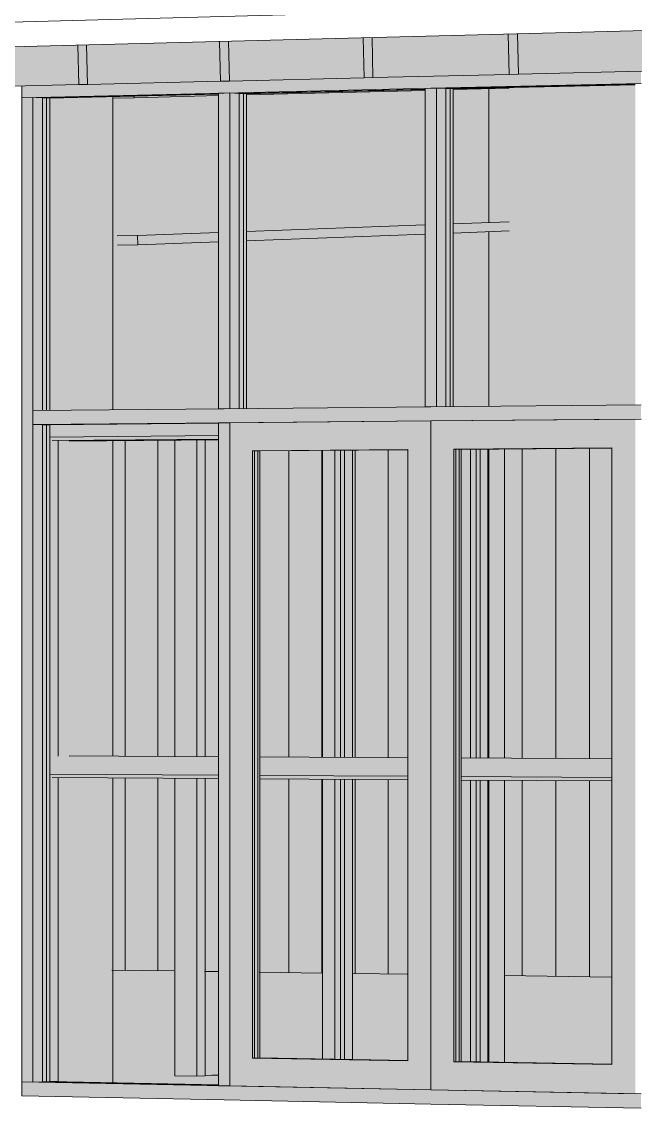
# Model space of a CAD drawing. Header units: inches. Extents: x 31213 to 31218, y -65 to 66.
# Drawn here: x 31213.7356 to 31213.7798, y 65.9659 to 66.0441 of the extents above; entities that cross this region are included whole.
import ezdxf

# ---------------------------------------------------------------- set-up
doc = ezdxf.new("R2010")
doc.units = ezdxf.units.IN
doc.header["$MEASUREMENT"] = 0
for name, color, linetype, lineweight in [('A-DOOR', 31, 'Continuous', 13), ('A-GLAZ-CURT', 52, 'Continuous', 9), ('A-GLAZ-CWMG', 51, 'Continuous', 9), ('A-ROOF-OTLN', 132, 'Continuous', 9), ('A-WALL-PATT', 111, 'Continuous', 13), ('I-WALL', 2, 'Continuous', 13), ('L-SITE-WALL', 31, 'Continuous', 13), ('S-BEAM', 12, 'Continuous', 9), ('S-COLS', 52, 'Continuous', 9)]:
    doc.layers.add(name, color=color, linetype=linetype, lineweight=lineweight)

# ---------------------------------------------------------------- blocks, each defined once
blk = doc.blocks.new('FP_6-Looking North East')
at = {"layer": 'A-WALL-PATT', "lineweight": 9}
for p, q in [((31213.743064, 65.991229), (31213.743064, 66.013963)), ((31213.745406, 65.991217), (31213.745406, 66.013983)), ((31213.754843, 65.991168), (31213.754843, 66.013234)), ((31213.757219, 65.991155), (31213.757219, 66.013253)), ((31213.759601, 65.991143), (31213.759601, 66.013272)), ((31213.76199, 65.99113), (31213.76199, 66.01329)), ((31213.771615, 65.99108), (31213.771615, 66.013366)), ((31213.774038, 65.991067), (31213.774038, 66.013385)), ((31213.776469, 65.991054), (31213.776469, 66.013404)), ((31213.743064, 65.975849), (31213.743064, 65.989663)), ((31213.745406, 65.975816), (31213.745406, 65.989649)), ((31213.754843, 65.975679), (31213.754843, 65.989591)), ((31213.757219, 65.975645), (31213.757219, 65.989576)), ((31213.759601, 65.975611), (31213.759601, 65.989561)), ((31213.76199, 65.975576), (31213.76199, 65.989547)), ((31213.771615, 65.975437), (31213.771615, 65.989487)), ((31213.774038, 65.975402), (31213.774038, 65.989472)), ((31213.776469, 65.975367), (31213.776469, 65.989457))]:
    blk.add_line(p, q, dxfattribs=at)

msp = doc.modelspace()

# ---------------------------------------------------------------- hatches: boundary and pattern name
at = {"layer": 'A-DOOR'}
h = msp.add_hatch(color=256, dxfattribs=at)
h.paths.add_polyline_path([(31213.765049, 65.967243), (31213.765049, 66.015355), (31213.750592, 66.015224), (31213.750592, 65.967522), (31213.750996, 65.967514)], flags=0)
h.paths.add_polyline_path([(31213.763393, 65.96932), (31213.752223, 65.969522), (31213.752223, 66.013207), (31213.763393, 66.013295), (31213.763393, 65.97849)], flags=0)
h = msp.add_hatch(color=256, dxfattribs=at)
h.paths.add_polyline_path([(31213.779757, 65.966959), (31213.779757, 66.015488), (31213.765049, 66.015355), (31213.765049, 65.967243), (31213.768479, 65.967176)], flags=0)
h.paths.add_polyline_path([(31213.778073, 65.969054), (31213.766709, 65.96926), (31213.766709, 66.013321), (31213.778073, 66.01341), (31213.778073, 65.978491)], flags=0)
for points in [[(31213.752223, 65.969522), (31213.752374, 65.969541), (31213.752374, 66.013205), (31213.752223, 66.013199), (31213.752223, 65.969541)], [(31213.752374, 65.969528), (31213.752752, 65.969541), (31213.752752, 66.013199), (31213.752374, 66.013199), (31213.752374, 65.969541)], [(31213.766709, 65.96926), (31213.766859, 65.969279), (31213.766859, 66.013318), (31213.766709, 66.013312), (31213.766709, 65.969279)], [(31213.766859, 65.969265), (31213.767234, 65.969279), (31213.767234, 66.013313), (31213.766859, 66.013312), (31213.766859, 65.969279)]]:
    msp.add_hatch(color=256, dxfattribs=at).paths.add_polyline_path(points, flags=0)
at = {"layer": 'A-DOOR', "transparency": 33554496}
for points in [[(31213.763393, 65.969328), (31213.763393, 66.013291), (31213.752374, 66.013205), (31213.752374, 65.969528), (31213.752666, 65.969522)], [(31213.778073, 65.969062), (31213.77807, 66.013406), (31213.766859, 66.013318), (31213.766859, 65.969265), (31213.778066, 65.969062)]]:
    msp.add_hatch(color=256, dxfattribs=at).paths.add_polyline_path(points, flags=0)
at = {"layer": 'A-GLAZ-CURT', "transparency": 33554458}
for points in [[(31213.766139, 66.016389), (31213.779757, 66.016529), (31213.779757, 66.039577), (31213.766139, 66.039262), (31213.766139, 66.016526)], [(31213.737115, 66.016109), (31213.749777, 66.016239), (31213.749777, 66.038883), (31213.737115, 66.03859), (31213.737115, 66.016236)], [(31213.751273, 66.016246), (31213.764635, 66.016383), (31213.764635, 66.039227), (31213.751273, 66.038918), (31213.751273, 66.016379)], [(31213.749777, 65.967576), (31213.749777, 66.015199), (31213.737115, 66.015084), (31213.737115, 65.96782), (31213.742254, 65.967721)]]:
    msp.add_hatch(color=256, dxfattribs=at).paths.add_polyline_path(points, flags=0)
h = msp.add_hatch(color=256, dxfattribs=at)
h.paths.add_polyline_path([(31213.748816, 65.968264), (31213.749773, 65.968298), (31213.749773, 65.989636), (31213.748816, 65.989642), (31213.748816, 65.968896)], flags=0)
h.paths.add_polyline_path([(31213.758551, 65.96943), (31213.758551, 65.989581), (31213.752748, 65.989617), (31213.752748, 65.969537), (31213.75377, 65.969518)], flags=0)
h.paths.add_polyline_path([(31213.758551, 65.991159), (31213.758551, 66.013247), (31213.752748, 66.013201), (31213.752748, 65.99119)], flags=0)
h.paths.add_polyline_path([(31213.749773, 65.991206), (31213.749773, 66.014001), (31213.748816, 66.013992), (31213.748816, 65.991211)], flags=0)
h = msp.add_hatch(color=256, dxfattribs=at)
h.paths.add_polyline_path([(31213.768303, 65.969251), (31213.768303, 65.98952), (31213.767229, 65.989526), (31213.767229, 65.969271), (31213.768269, 65.969252)], flags=0)
h.paths.add_polyline_path([(31213.763388, 65.969341), (31213.763388, 65.98955), (31213.759427, 65.989575), (31213.759427, 65.969414)], flags=0)
h.paths.add_polyline_path([(31213.768303, 65.991107), (31213.768303, 66.013325), (31213.767229, 66.013316), (31213.767229, 65.991113)], flags=0)
h.paths.add_polyline_path([(31213.763388, 65.991134), (31213.763388, 66.013286), (31213.759427, 66.013254), (31213.759427, 65.991155), (31213.759733, 65.991153)], flags=0)
at = {"layer": 'A-GLAZ-CWMG'}
for points in [[(31213.750185, 66.038939), (31213.765049, 66.039283), (31213.765049, 66.040156), (31213.750185, 66.039797), (31213.750185, 66.03933)], [(31213.765049, 66.039283), (31213.780179, 66.039634), (31213.780179, 66.040516), (31213.765049, 66.040156), (31213.765049, 66.039568)], [(31213.735628, 66.038602), (31213.750185, 66.038939), (31213.750185, 66.039804), (31213.735628, 66.03946), (31213.735628, 66.03886)], [(31213.735628, 66.015592), (31213.736429, 66.015599), (31213.736429, 66.03862), (31213.735628, 66.038602), (31213.735628, 66.01685)], [(31213.736429, 66.016102), (31213.737115, 66.016109), (31213.737115, 66.03859), (31213.736429, 66.038602), (31213.736429, 66.016219)], [(31213.737115, 66.016109), (31213.737649, 66.016114), (31213.737649, 66.038567), (31213.737115, 66.03859), (31213.737115, 66.016219)], [(31213.749778, 66.016231), (31213.750592, 66.016239), (31213.750592, 66.038948), (31213.749778, 66.038929), (31213.749778, 66.016849)], [(31213.750592, 66.016239), (31213.751273, 66.016246), (31213.751273, 66.038918), (31213.750592, 66.038939), (31213.750592, 66.016373)], [(31213.751273, 66.016246), (31213.751802, 66.016251), (31213.751802, 66.038894), (31213.751273, 66.038918), (31213.751273, 66.016362)], [(31213.764635, 66.016375), (31213.765464, 66.016383), (31213.765464, 66.039293), (31213.764635, 66.039274), (31213.764635, 66.016848)], [(31213.765464, 66.016383), (31213.766139, 66.016389), (31213.766139, 66.039262), (31213.765464, 66.039283), (31213.765464, 66.016508)], [(31213.766139, 66.016389), (31213.766664, 66.016394), (31213.766664, 66.039238), (31213.766139, 66.039262), (31213.766139, 66.016508)], [(31213.736429, 66.015096), (31213.750185, 66.01522), (31213.750185, 66.016235), (31213.736429, 66.016102)], [(31213.750185, 66.01522), (31213.765049, 66.015355), (31213.765049, 66.016379), (31213.750185, 66.016235)], [(31213.765049, 66.015355), (31213.780179, 66.015492), (31213.780179, 66.016525), (31213.765049, 66.016379)], [(31213.736429, 65.967796), (31213.736429, 66.015599), (31213.735628, 66.015592), (31213.735628, 65.967811)], [(31213.750592, 65.967522), (31213.750592, 66.015224), (31213.749778, 66.015217), (31213.749778, 65.967538)], [(31213.736429, 65.967796), (31213.737115, 65.96782), (31213.737115, 66.015084), (31213.736429, 66.015075), (31213.736429, 65.967811)], [(31213.737115, 65.96782), (31213.737649, 65.96784), (31213.737649, 66.015075), (31213.737115, 66.015059), (31213.737115, 65.968898)], [(31213.750185, 65.966515), (31213.750185, 65.96753), (31213.735628, 65.967811), (31213.735628, 65.966805), (31213.742254, 65.966673)], [(31213.765049, 65.966219), (31213.765049, 65.967243), (31213.750185, 65.96753), (31213.750185, 65.966515), (31213.750996, 65.966499)], [(31213.780179, 65.965918), (31213.780179, 65.96695), (31213.765049, 65.967243), (31213.765049, 65.966219), (31213.768479, 65.966151)]]:
    msp.add_hatch(color=256, dxfattribs=at).paths.add_polyline_path(points, flags=0)
h = msp.add_hatch(color=256, dxfattribs=at)
h.paths.add_polyline_path([(31213.737637, 65.967842), (31213.738245, 65.967864), (31213.738245, 65.989708), (31213.737812, 65.98971), (31213.737637, 65.989951), (31213.737637, 65.968898)], flags=0)
h.paths.add_polyline_path([(31213.737637, 65.991234), (31213.738245, 65.99124), (31213.738245, 66.013953), (31213.737812, 66.01395), (31213.737637, 66.014195), (31213.737637, 65.992501)], flags=0)
h = msp.add_hatch(color=256, dxfattribs=at)
h.paths.add_polyline_path([(31213.748222, 65.968226), (31213.748222, 65.989645), (31213.746631, 65.989655), (31213.746631, 65.968256)], flags=0)
h.paths.add_polyline_path([(31213.748222, 65.991214), (31213.748222, 66.013987), (31213.746631, 66.013974), (31213.746631, 65.991222)], flags=0)
h = msp.add_hatch(color=256, dxfattribs=at)
h.paths.add_polyline_path([(31213.748222, 65.968226), (31213.748816, 65.968247), (31213.748816, 65.989642), (31213.748222, 65.989645), (31213.748222, 65.968896)], flags=0)
h.paths.add_polyline_path([(31213.748816, 65.991211), (31213.748816, 66.013992), (31213.748222, 66.013987), (31213.748222, 65.991214)], flags=0)
h = msp.add_hatch(color=256, dxfattribs=at)
h.paths.add_polyline_path([(31213.758551, 65.96943), (31213.758551, 65.989581), (31213.757266, 65.989589), (31213.757266, 65.969453)], flags=0)
h.paths.add_polyline_path([(31213.758551, 65.991159), (31213.758551, 66.013247), (31213.757266, 66.013209), (31213.757266, 65.991166)], flags=0)
h = msp.add_hatch(color=256, dxfattribs=at)
h.paths.add_polyline_path([(31213.758847, 65.969425), (31213.758847, 65.989579), (31213.758551, 65.989581), (31213.758551, 65.96943)], flags=0)
h.paths.add_polyline_path([(31213.758847, 65.991158), (31213.758847, 66.013249), (31213.758551, 66.013247), (31213.758551, 65.991159)], flags=0)
h = msp.add_hatch(color=256, dxfattribs=at)
h.paths.add_polyline_path([(31213.759427, 65.969414), (31213.759427, 65.989575), (31213.758847, 65.989579), (31213.758847, 65.969425)], flags=0)
h.paths.add_polyline_path([(31213.759427, 65.991155), (31213.759427, 66.013254), (31213.758847, 66.013249), (31213.758847, 65.991158)], flags=0)
h = msp.add_hatch(color=256, dxfattribs=at)
h.paths.add_polyline_path([(31213.768303, 65.969251), (31213.768303, 65.98952), (31213.767228, 65.989526), (31213.767228, 65.96927), (31213.768269, 65.969252)], flags=0)
h.paths.add_polyline_path([(31213.768303, 65.991107), (31213.768303, 66.013325), (31213.767228, 66.013316), (31213.767228, 65.991113)], flags=0)
h = msp.add_hatch(color=256, dxfattribs=at)
h.paths.add_polyline_path([(31213.768598, 65.969246), (31213.768598, 65.989518), (31213.768303, 65.98952), (31213.768303, 65.969251), (31213.768474, 65.969248)], flags=0)
h.paths.add_polyline_path([(31213.768598, 65.991106), (31213.768598, 66.013327), (31213.768303, 66.013316), (31213.768303, 65.991107), (31213.768474, 65.991107)], flags=0)
h = msp.add_hatch(color=256, dxfattribs=at)
h.paths.add_polyline_path([(31213.769165, 65.969235), (31213.769165, 65.989514), (31213.768598, 65.989518), (31213.768598, 65.969246)], flags=0)
h.paths.add_polyline_path([(31213.769165, 65.991103), (31213.769165, 66.013331), (31213.768598, 66.013316), (31213.768598, 65.991106)], flags=0)
h = msp.add_hatch(color=256, dxfattribs=at)
h.paths.add_polyline_path([(31213.769214, 65.969234), (31213.769214, 65.989514), (31213.769165, 65.989514), (31213.769165, 65.969235)], flags=0)
h.paths.add_polyline_path([(31213.769214, 65.991103), (31213.769214, 66.013332), (31213.769165, 66.013316), (31213.769165, 65.991103)], flags=0)
h = msp.add_hatch(color=256, dxfattribs=at)
h.paths.add_polyline_path([(31213.770346, 65.969213), (31213.770346, 65.989507), (31213.769214, 65.989514), (31213.769214, 65.969234)], flags=0)
h.paths.add_polyline_path([(31213.770346, 65.991097), (31213.770346, 66.013341), (31213.769214, 66.013316), (31213.769214, 65.991103)], flags=0)
at = {"layer": 'I-WALL'}
h = msp.add_hatch(color=256, dxfattribs=at)
h.paths.add_polyline_path([(31213.76922, 66.016424), (31213.779756, 66.016534), (31213.779756, 66.039551), (31213.770677, 66.039338), (31213.770677, 66.039287), (31213.76922, 66.039239), (31213.76922, 66.029657), (31213.770677, 66.029682), (31213.770677, 66.029022), (31213.76922, 66.028968), (31213.76922, 66.016436)], flags=0)
h.paths.add_polyline_path([(31213.78179, 66.016545), (31213.795155, 66.016683), (31213.795155, 66.039907), (31213.78179, 66.039577), (31213.78179, 66.016661)], flags=0)
h = msp.add_hatch(color=256, dxfattribs=at)
h.paths.add_polyline_path([(31213.742183, 66.016159), (31213.749773, 66.016241), (31213.749773, 66.028239), (31213.742505, 66.027998), (31213.742488, 66.028677), (31213.749773, 66.028944), (31213.749773, 66.038756), (31213.742183, 66.038533), (31213.742183, 66.01622)], flags=0)
h.paths.add_polyline_path([(31213.751798, 66.016253), (31213.76463, 66.016407), (31213.76463, 66.028796), (31213.751798, 66.028315), (31213.751798, 66.016289)], flags=0)
h.paths.add_polyline_path([(31213.766659, 66.016399), (31213.76922, 66.016436), (31213.76922, 66.028968), (31213.766659, 66.028872), (31213.766659, 66.016407)], flags=0)
h.paths.add_polyline_path([(31213.751798, 66.029018), (31213.76463, 66.029489), (31213.76463, 66.039134), (31213.751798, 66.038807), (31213.751798, 66.035019)], flags=0)
h.paths.add_polyline_path([(31213.766659, 66.029563), (31213.76922, 66.029657), (31213.76922, 66.03925), (31213.766659, 66.039171), (31213.766659, 66.035022)], flags=0)
at = {"layer": 'L-SITE-WALL'}
h = msp.add_hatch(color=256, dxfattribs=at)
h.paths.add_polyline_path([(31213.739217, 65.967809), (31213.739217, 65.989147), (31213.739345, 65.989147), (31213.739252, 65.98933), (31213.739183, 65.98933), (31213.739183, 65.989702), (31213.738245, 65.989708), (31213.738245, 65.967864), (31213.737648, 65.96784), (31213.739139, 65.96781)], flags=0)
h.paths.add_polyline_path([(31213.738245, 65.991253), (31213.739183, 65.991262), (31213.739183, 65.992874), (31213.739217, 65.992874), (31213.739217, 66.012055), (31213.739183, 66.012055), (31213.739183, 66.013911), (31213.739043, 66.01391), (31213.739027, 66.01396), (31213.738245, 66.013953), (31213.738245, 65.991809)], flags=0)
h.paths.add_polyline_path([(31213.737648, 66.016114), (31213.739183, 66.016129), (31213.739183, 66.016334), (31213.739217, 66.016334), (31213.739217, 66.038604), (31213.737648, 66.038549), (31213.737648, 66.016219)], flags=0)
at = {"layer": 'S-BEAM'}
for points in [[(31213.771348, 66.040295), (31213.78127, 66.040536), (31213.781177, 66.043454), (31213.771277, 66.043198), (31213.771335, 66.040811)], [(31213.740363, 66.039562), (31213.749924, 66.039794), (31213.749828, 66.042658), (31213.740291, 66.042412), (31213.740331, 66.040815)], [(31213.749927, 66.039788), (31213.750565, 66.039803), (31213.750494, 66.042671), (31213.749856, 66.042655), (31213.749902, 66.040814)], [(31213.750565, 66.039803), (31213.760244, 66.040038), (31213.760149, 66.04292), (31213.750494, 66.042671), (31213.75054, 66.040814)], [(31213.760247, 66.040033), (31213.760893, 66.040048), (31213.760822, 66.042933), (31213.760176, 66.042916), (31213.760228, 66.040813)], [(31213.760893, 66.040048), (31213.770692, 66.040286), (31213.770598, 66.043185), (31213.760822, 66.042933), (31213.760874, 66.040813)], [(31213.770694, 66.04028), (31213.771348, 66.040295), (31213.771277, 66.043198), (31213.770624, 66.043182), (31213.770681, 66.040811)], [(31213.730284, 66.039323), (31213.739729, 66.039552), (31213.739633, 66.042399), (31213.730212, 66.042138), (31213.730246, 66.040817)], [(31213.739733, 66.039547), (31213.740363, 66.039562), (31213.740291, 66.042412), (31213.739661, 66.042396), (31213.739701, 66.040815)]]:
    msp.add_hatch(color=256, dxfattribs=at).paths.add_polyline_path(points, flags=0)
h = msp.add_hatch(color=256, dxfattribs=at)
h.paths.add_polyline_path([(31213.743719, 66.038602), (31213.749774, 66.038756), (31213.749774, 66.038851), (31213.743716, 66.038709), (31213.743719, 66.038603)], flags=0)
h.paths.add_polyline_path([(31213.751799, 66.038807), (31213.76463, 66.039133), (31213.76463, 66.0392), (31213.751799, 66.038889)], flags=0)
h.paths.add_polyline_path([(31213.766659, 66.039185), (31213.770677, 66.039294), (31213.770677, 66.039342), (31213.766659, 66.039238)], flags=0)
h = msp.add_hatch(color=256, dxfattribs=at)
h.paths.add_polyline_path([(31213.742505, 66.027998), (31213.743984, 66.028022), (31213.743967, 66.028703), (31213.742488, 66.028677), (31213.742497, 66.028334)], flags=0)
h.paths.add_polyline_path([(31213.742252, 66.038568), (31213.743719, 66.038603), (31213.743716, 66.038709), (31213.742252, 66.038675), (31213.742252, 66.038603)], flags=0)
h = msp.add_hatch(color=256, dxfattribs=at)
h.paths.add_polyline_path([(31213.742488, 66.028677), (31213.744585, 66.028725), (31213.742627, 66.028682)], flags=0)
h.paths.add_polyline_path([(31213.829527, 66.03184), (31213.840299, 66.032235), (31213.8403, 66.03227), (31213.829528, 66.031875)], flags=0)
h = msp.add_hatch(color=256, dxfattribs=at)
h.paths.add_polyline_path([(31213.743984, 66.028022), (31213.749774, 66.028239), (31213.749774, 66.028916), (31213.743967, 66.028703)], flags=0)
h.paths.add_polyline_path([(31213.751799, 66.028315), (31213.76463, 66.028795), (31213.76463, 66.02946), (31213.751799, 66.02899)], flags=0)
h.paths.add_polyline_path([(31213.766659, 66.028871), (31213.770677, 66.029022), (31213.770677, 66.029682), (31213.766659, 66.029535)], flags=0)
h.paths.add_polyline_path([(31213.829527, 66.031226), (31213.840299, 66.031629), (31213.840299, 66.032235), (31213.829527, 66.03184)], flags=0)
h = msp.add_hatch(color=256, dxfattribs=at)
h.paths.add_polyline_path([(31213.318326, 66.010627), (31213.323802, 66.010674), (31213.323802, 66.011336), (31213.318326, 66.011286)], flags=0)
h.paths.add_polyline_path([(31213.504971, 66.012215), (31213.512669, 66.012281), (31213.512669, 66.013042), (31213.504971, 66.012973)], flags=0)
h.paths.add_polyline_path([(31213.646366, 66.013418), (31213.655993, 66.0135), (31213.655993, 66.014337), (31213.646366, 66.01425)], flags=0)
h.paths.add_polyline_path([(31213.737649, 66.014195), (31213.749777, 66.014298), (31213.749777, 66.015185), (31213.737649, 66.015075)], flags=0)
h.paths.add_polyline_path([(31213.781791, 66.01457), (31213.795152, 66.014684), (31213.795152, 66.015595), (31213.781791, 66.01547)], flags=0)
h.paths.add_polyline_path([(31213.797189, 66.014701), (31213.810827, 66.014817), (31213.810827, 66.015736), (31213.797189, 66.015609)], flags=0)
h.paths.add_polyline_path([(31213.812867, 66.014835), (31213.826788, 66.014953), (31213.826788, 66.015881), (31213.812867, 66.015751)], flags=0)
h.paths.add_polyline_path([(31213.828833, 66.014971), (31213.84007, 66.015066), (31213.84007, 66.016001), (31213.828833, 66.015895)], flags=0)
h = msp.add_hatch(color=256, dxfattribs=at)
h.paths.add_polyline_path([(31213.318326, 66.010443), (31213.323802, 66.010489), (31213.323802, 66.010674), (31213.318326, 66.010627)], flags=0)
h.paths.add_polyline_path([(31213.50497, 66.012003), (31213.512669, 66.012068), (31213.512669, 66.012281), (31213.504971, 66.012215)], flags=0)
h.paths.add_polyline_path([(31213.646366, 66.013185), (31213.655993, 66.013266), (31213.655993, 66.0135), (31213.646366, 66.013418)], flags=0)
h.paths.add_polyline_path([(31213.737862, 66.01395), (31213.749777, 66.01405), (31213.749777, 66.014298), (31213.737687, 66.014195)], flags=0)
h.paths.add_polyline_path([(31213.781791, 66.014317), (31213.795152, 66.01445), (31213.795152, 66.014684), (31213.781791, 66.01457)], flags=0)
h.paths.add_polyline_path([(31213.797824, 66.014451), (31213.810827, 66.01456), (31213.810827, 66.014817), (31213.797656, 66.014705)], flags=0)
h.paths.add_polyline_path([(31213.812867, 66.014577), (31213.826788, 66.014694), (31213.826788, 66.014953), (31213.812867, 66.014835)], flags=0)
h.paths.add_polyline_path([(31213.828833, 66.014711), (31213.840234, 66.014806), (31213.84007, 66.015066), (31213.828833, 66.014971)], flags=0)
h = msp.add_hatch(color=256, dxfattribs=at)
h.paths.add_polyline_path([(31213.320351, 66.010424), (31213.323795, 66.010451), (31213.323795, 66.010483), (31213.320328, 66.010454)], flags=0)
h.paths.add_polyline_path([(31213.506796, 66.011975), (31213.512664, 66.012024), (31213.512664, 66.012061), (31213.506773, 66.012012)], flags=0)
h.paths.add_polyline_path([(31213.646363, 66.013138), (31213.655991, 66.013218), (31213.655991, 66.013258), (31213.646363, 66.013178)], flags=0)
h.paths.add_polyline_path([(31213.739043, 66.01391), (31213.749777, 66.013999), (31213.749777, 66.014042), (31213.739021, 66.013952)], flags=0)
h.paths.add_polyline_path([(31213.781791, 66.014266), (31213.795152, 66.014377), (31213.795152, 66.014421), (31213.781791, 66.01431)], flags=0)
h.paths.add_polyline_path([(31213.798869, 66.014408), (31213.810827, 66.014508), (31213.810827, 66.014552), (31213.798849, 66.01445)], flags=0)
h.paths.add_polyline_path([(31213.812868, 66.014525), (31213.826789, 66.014641), (31213.826789, 66.014686), (31213.812868, 66.014569)], flags=0)
h.paths.add_polyline_path([(31213.828833, 66.014658), (31213.842168, 66.014769), (31213.842166, 66.014814), (31213.828833, 66.014703)], flags=0)
h = msp.add_hatch(color=256, dxfattribs=at)
h.paths.add_polyline_path([(31213.84007, 65.990596), (31213.840123, 65.990697), (31213.828833, 65.990725), (31213.828833, 65.990656), (31213.838393, 65.990605)], flags=0)
h.paths.add_polyline_path([(31213.826788, 65.990667), (31213.826788, 65.990767), (31213.812867, 65.99081), (31213.812867, 65.990741), (31213.820917, 65.990698)], flags=0)
h.paths.add_polyline_path([(31213.810827, 65.990751), (31213.810827, 65.990851), (31213.797619, 65.990891), (31213.797619, 65.990822), (31213.80344, 65.990791)], flags=0)
h.paths.add_polyline_path([(31213.795152, 65.990835), (31213.795152, 65.990933), (31213.781791, 65.990974), (31213.781791, 65.990906), (31213.7947, 65.990837)], flags=0)
h.paths.add_polyline_path([(31213.749777, 65.991076), (31213.749777, 65.991171), (31213.737637, 65.991207), (31213.737637, 65.99114), (31213.742254, 65.991116)], flags=0)
h.paths.add_polyline_path([(31213.655993, 65.991574), (31213.655993, 65.991664), (31213.646366, 65.991688), (31213.646366, 65.991625), (31213.654806, 65.99158)], flags=0)
h.paths.add_polyline_path([(31213.512669, 65.992335), (31213.512669, 65.992417), (31213.504971, 65.992433), (31213.504971, 65.992376), (31213.510416, 65.992347)], flags=0)
h.paths.add_polyline_path([(31213.323802, 65.993338), (31213.323802, 65.993409), (31213.318326, 65.993417), (31213.318326, 65.993367), (31213.322082, 65.993347)], flags=0)
h = msp.add_hatch(color=256, dxfattribs=at)
h.paths.add_polyline_path([(31213.84007, 65.989334), (31213.84007, 65.990596), (31213.828833, 65.990656), (31213.828833, 65.989401), (31213.838393, 65.989344)], flags=0)
h.paths.add_polyline_path([(31213.826788, 65.989414), (31213.826788, 65.990667), (31213.812867, 65.990741), (31213.812867, 65.989498), (31213.820917, 65.989449)], flags=0)
h.paths.add_polyline_path([(31213.810827, 65.98951), (31213.810827, 65.990751), (31213.797189, 65.990824), (31213.797189, 65.989592), (31213.80344, 65.989554)], flags=0)
h.paths.add_polyline_path([(31213.795152, 65.989604), (31213.795152, 65.990835), (31213.781791, 65.990906), (31213.781791, 65.989685), (31213.7947, 65.989607)], flags=0)
h.paths.add_polyline_path([(31213.749777, 65.989878), (31213.749777, 65.991076), (31213.737649, 65.99114), (31213.737649, 65.989951), (31213.742254, 65.989923)], flags=0)
h.paths.add_polyline_path([(31213.655993, 65.990442), (31213.655993, 65.991574), (31213.646366, 65.991625), (31213.646366, 65.9905), (31213.654806, 65.99045)], flags=0)
h.paths.add_polyline_path([(31213.512669, 65.991306), (31213.512669, 65.992335), (31213.504971, 65.992376), (31213.504971, 65.991352), (31213.510416, 65.991319)], flags=0)
h.paths.add_polyline_path([(31213.323802, 65.992443), (31213.323802, 65.993338), (31213.318326, 65.993367), (31213.318326, 65.992476), (31213.322082, 65.992454)], flags=0)
h = msp.add_hatch(color=256, dxfattribs=at)
h.paths.add_polyline_path([(31213.840234, 65.989079), (31213.84007, 65.989334), (31213.828833, 65.989401), (31213.828833, 65.989149), (31213.838393, 65.98909)], flags=0)
h.paths.add_polyline_path([(31213.826788, 65.989162), (31213.826788, 65.989414), (31213.812867, 65.989498), (31213.812867, 65.989248), (31213.820917, 65.989198)], flags=0)
h.paths.add_polyline_path([(31213.810827, 65.98926), (31213.810827, 65.98951), (31213.797656, 65.989589), (31213.797824, 65.98934), (31213.80344, 65.989306)], flags=0)
h.paths.add_polyline_path([(31213.795152, 65.989357), (31213.795152, 65.989604), (31213.781791, 65.989685), (31213.781791, 65.989439), (31213.7947, 65.98936)], flags=0)
h.paths.add_polyline_path([(31213.749777, 65.989637), (31213.749777, 65.989878), (31213.737687, 65.98995), (31213.737882, 65.98971), (31213.742254, 65.989683)], flags=0)
h.paths.add_polyline_path([(31213.655993, 65.990215), (31213.655993, 65.990442), (31213.646366, 65.9905), (31213.646366, 65.990274), (31213.654806, 65.990222)], flags=0)
h.paths.add_polyline_path([(31213.512669, 65.991099), (31213.512669, 65.991306), (31213.504971, 65.991352), (31213.50497, 65.991146), (31213.510415, 65.991113)], flags=0)
h.paths.add_polyline_path([(31213.323802, 65.992263), (31213.323802, 65.992443), (31213.318326, 65.992476), (31213.318326, 65.992297), (31213.322081, 65.992274)], flags=0)
h = msp.add_hatch(color=256, dxfattribs=at)
h.paths.add_polyline_path([(31213.778073, 65.990925), (31213.778073, 65.991023), (31213.767234, 65.991051), (31213.767234, 65.990983), (31213.77722, 65.99093)], flags=0)
h.paths.add_polyline_path([(31213.763393, 65.991003), (31213.763393, 65.9911), (31213.752752, 65.991127), (31213.752752, 65.99106), (31213.759738, 65.991023)], flags=0)
h.paths.add_polyline_path([(31213.42048, 65.992824), (31213.42048, 65.992901), (31213.414506, 65.99291), (31213.414506, 65.992856), (31213.415304, 65.992852)], flags=0)
h = msp.add_hatch(color=256, dxfattribs=at)
h.paths.add_polyline_path([(31213.778073, 65.989707), (31213.778073, 65.990925), (31213.767234, 65.990983), (31213.767234, 65.989772), (31213.77722, 65.989712)], flags=0)
h.paths.add_polyline_path([(31213.763393, 65.989796), (31213.763393, 65.991003), (31213.752752, 65.99106), (31213.752752, 65.98986), (31213.759738, 65.989818)], flags=0)
h.paths.add_polyline_path([(31213.42048, 65.991861), (31213.42048, 65.992824), (31213.414506, 65.992856), (31213.414506, 65.991897)], flags=0)
h = msp.add_hatch(color=256, dxfattribs=at)
h.paths.add_polyline_path([(31213.778073, 65.989462), (31213.778073, 65.989707), (31213.767234, 65.989772), (31213.767234, 65.989529), (31213.77722, 65.989467)], flags=0)
h.paths.add_polyline_path([(31213.763393, 65.989553), (31213.763393, 65.989796), (31213.752752, 65.98986), (31213.752752, 65.989618), (31213.759738, 65.989575)], flags=0)
h.paths.add_polyline_path([(31213.42048, 65.991667), (31213.42048, 65.991861), (31213.414506, 65.991897), (31213.414506, 65.991704), (31213.415496, 65.991698)], flags=0)
at = {"layer": 'S-COLS'}
h = msp.add_hatch(color=256, dxfattribs=at)
h.paths.add_polyline_path([(31213.740279, 65.967788), (31213.740279, 65.989695), (31213.739217, 65.989702), (31213.739217, 65.967809)], flags=0)
h.paths.add_polyline_path([(31213.740279, 65.991256), (31213.740279, 66.01392), (31213.739217, 66.013911), (31213.739217, 65.991262)], flags=0)
h.paths.add_polyline_path([(31213.739217, 66.01613), (31213.740279, 66.01614), (31213.740279, 66.038629), (31213.739217, 66.038602), (31213.739217, 66.016219)], flags=0)
h = msp.add_hatch(color=256, dxfattribs=at)
h.paths.add_polyline_path([(31213.740606, 65.967782), (31213.740576, 65.989693), (31213.740279, 65.989695), (31213.740279, 65.967788), (31213.740605, 65.967782)], flags=0)
h.paths.add_polyline_path([(31213.740606, 65.991255), (31213.740606, 66.013923), (31213.740279, 66.01392), (31213.740279, 65.991256), (31213.740574, 65.991255)], flags=0)
h.paths.add_polyline_path([(31213.740279, 66.01614), (31213.740606, 66.016143), (31213.740606, 66.038636), (31213.740279, 66.038602), (31213.740279, 66.016219)], flags=0)
h = msp.add_hatch(color=256, dxfattribs=at)
h.paths.add_polyline_path([(31213.742138, 65.967752), (31213.742138, 65.989683), (31213.740606, 65.989693), (31213.740606, 65.967782)], flags=0)
h.paths.add_polyline_path([(31213.742138, 65.991246), (31213.742138, 66.013936), (31213.740606, 66.013923), (31213.740606, 65.991255)], flags=0)
h.paths.add_polyline_path([(31213.740606, 66.016143), (31213.742138, 66.016158), (31213.742138, 66.038672), (31213.740606, 66.038636), (31213.740606, 66.016219)], flags=0)
h = msp.add_hatch(color=256, dxfattribs=at)
h.paths.add_polyline_path([(31213.742183, 65.967751), (31213.742169, 65.989683), (31213.742138, 65.989683), (31213.742138, 65.967752), (31213.742182, 65.967751)], flags=0)
h.paths.add_polyline_path([(31213.742183, 65.991246), (31213.742153, 66.013936), (31213.742138, 66.013936), (31213.742168, 65.991246)], flags=0)
h.paths.add_polyline_path([(31213.742138, 66.016158), (31213.742183, 66.016159), (31213.742183, 66.038673), (31213.742138, 66.038672), (31213.742138, 66.01622)], flags=0)

# ---------------------------------------------------------------- linework, layer by layer
at = {"layer": 'A-DOOR'}
for p, q in [((31213.765049, 66.015355), (31213.750592, 66.015224)), ((31213.750592, 65.967522), (31213.750592, 66.015224)), ((31213.779757, 66.015488), (31213.765049, 66.015355)), ((31213.765049, 66.015355), (31213.765049, 65.967243)), ((31213.765049, 65.967243), (31213.765049, 66.015355)), ((31213.752223, 66.013207), (31213.763393, 66.013295)), ((31213.752223, 66.013207), (31213.752223, 65.969522)), ((31213.752374, 66.013205), (31213.752223, 66.013207)), ((31213.752752, 66.013199), (31213.752374, 66.013205)), ((31213.752374, 66.013205), (31213.752601, 66.013201)), ((31213.752374, 65.969528), (31213.752374, 66.013205)), ((31213.752601, 66.013201), (31213.763394, 66.013286)), ((31213.752601, 65.969536), (31213.752601, 66.013201)), ((31213.763394, 66.013282), (31213.752752, 66.013199)), ((31213.752752, 66.013199), (31213.752752, 65.969541)), ((31213.763393, 65.96932), (31213.763393, 66.013295)), ((31213.766709, 66.013321), (31213.778073, 66.01341)), ((31213.766859, 66.013318), (31213.766709, 66.013321)), ((31213.766709, 66.013321), (31213.766709, 65.96926)), ((31213.767234, 66.013313), (31213.766859, 66.013318)), ((31213.766859, 65.969265), (31213.766859, 66.013318)), ((31213.766859, 66.013318), (31213.767084, 66.013315)), ((31213.767084, 66.013315), (31213.778073, 66.013401)), ((31213.767084, 65.969273), (31213.767084, 66.013315)), ((31213.778073, 66.013397), (31213.767234, 66.013313)), ((31213.767234, 66.013313), (31213.767234, 65.969279)), ((31213.778073, 65.969054), (31213.778073, 66.01341)), ((31213.752374, 65.969528), (31213.752223, 65.969522)), ((31213.752223, 65.969522), (31213.763393, 65.96932)), ((31213.752752, 65.969541), (31213.752374, 65.969528)), ((31213.752601, 65.969536), (31213.752374, 65.969528)), ((31213.763393, 65.969328), (31213.752374, 65.969528)), ((31213.763393, 65.96934), (31213.752601, 65.969536)), ((31213.752752, 65.969541), (31213.763393, 65.969348)), ((31213.766859, 65.969265), (31213.766709, 65.96926)), ((31213.766709, 65.96926), (31213.778073, 65.969054)), ((31213.767234, 65.969279), (31213.766859, 65.969265)), ((31213.766859, 65.969265), (31213.767084, 65.969273)), ((31213.778073, 65.969062), (31213.766859, 65.969265)), ((31213.778073, 65.969075), (31213.767084, 65.969273)), ((31213.767234, 65.969279), (31213.778073, 65.969083)), ((31213.765049, 65.967243), (31213.750592, 65.967522)), ((31213.779757, 65.966959), (31213.765049, 65.967243))]:
    msp.add_line(p, q, dxfattribs=at)
at = {"layer": 'A-GLAZ-CURT'}
for p, q in [((31213.779757, 66.039577), (31213.766139, 66.039262)), ((31213.766439, 66.039248), (31213.779757, 66.039556)), ((31213.749777, 66.038883), (31213.737115, 66.03859)), ((31213.737115, 66.03859), (31213.737115, 66.016109)), ((31213.73742, 66.038577), (31213.737115, 66.03859)), ((31213.73742, 66.038577), (31213.749777, 66.038863)), ((31213.73742, 66.016112), (31213.73742, 66.038577)), ((31213.764635, 66.039227), (31213.751273, 66.038918)), ((31213.751273, 66.038918), (31213.751273, 66.016246)), ((31213.751576, 66.038904), (31213.751273, 66.038918)), ((31213.751576, 66.038904), (31213.764635, 66.039206)), ((31213.751576, 66.016249), (31213.751576, 66.038904)), ((31213.766139, 66.039262), (31213.766139, 66.016389)), ((31213.766439, 66.039248), (31213.766139, 66.039262)), ((31213.766439, 66.016392), (31213.766439, 66.039248)), ((31213.749777, 66.015199), (31213.737115, 66.015084)), ((31213.73742, 66.015079), (31213.749777, 66.015191)), ((31213.737115, 66.015084), (31213.737115, 65.96782)), ((31213.73742, 66.015079), (31213.737115, 66.015084)), ((31213.73742, 65.967831), (31213.73742, 66.015079)), ((31213.758155, 66.013244), (31213.758155, 65.991161)), ((31213.758551, 65.991159), (31213.758551, 66.013247)), ((31213.76791, 66.013322), (31213.76791, 65.99111)), ((31213.768303, 65.991107), (31213.768303, 66.013325)), ((31213.758155, 65.989583), (31213.758155, 65.969437)), ((31213.758551, 65.96943), (31213.758551, 65.989581)), ((31213.76791, 65.989522), (31213.76791, 65.969258)), ((31213.768303, 65.969251), (31213.768303, 65.98952)), ((31213.749773, 65.96832), (31213.748816, 65.968286)), ((31213.748816, 65.968264), (31213.749773, 65.968298)), ((31213.737115, 65.96782), (31213.73742, 65.967831)), ((31213.737115, 65.96782), (31213.749777, 65.967576)), ((31213.749777, 65.967593), (31213.73742, 65.967831))]:
    msp.add_line(p, q, dxfattribs=at)
at = {"layer": 'A-GLAZ-CWMG'}
for p, q in [((31213.735628, 66.038602), (31213.735628, 66.03946)), ((31213.765049, 66.039283), (31213.780179, 66.039634)), ((31213.766664, 66.039238), (31213.779757, 66.039541)), ((31213.735628, 66.038602), (31213.750185, 66.038939)), ((31213.735628, 66.038602), (31213.736429, 66.03862)), ((31213.735628, 66.038602), (31213.735628, 66.015592)), ((31213.736429, 66.03862), (31213.737115, 66.03859)), ((31213.736429, 66.015599), (31213.736429, 66.03862)), ((31213.737115, 66.03859), (31213.737649, 66.038567)), ((31213.737649, 66.038567), (31213.749777, 66.038848)), ((31213.737649, 66.016114), (31213.737649, 66.038567)), ((31213.749778, 66.038929), (31213.750592, 66.038948)), ((31213.749778, 66.038929), (31213.749778, 66.016231)), ((31213.750185, 66.038939), (31213.765049, 66.039283)), ((31213.750592, 66.038948), (31213.751273, 66.038918)), ((31213.750592, 66.016239), (31213.750592, 66.038948)), ((31213.751273, 66.038918), (31213.751802, 66.038894)), ((31213.751802, 66.038894), (31213.764635, 66.039191)), ((31213.751802, 66.038894), (31213.751802, 66.016251)), ((31213.764635, 66.039274), (31213.765464, 66.039293)), ((31213.764635, 66.039274), (31213.764635, 66.016375)), ((31213.765464, 66.039293), (31213.766139, 66.039262)), ((31213.765464, 66.016383), (31213.765464, 66.039293)), ((31213.766139, 66.039262), (31213.766664, 66.039238)), ((31213.766664, 66.039238), (31213.766664, 66.016394)), ((31213.750185, 66.016235), (31213.736429, 66.016102)), ((31213.736429, 66.015096), (31213.736429, 66.016102)), ((31213.750592, 66.016239), (31213.749778, 66.016231)), ((31213.765049, 66.016379), (31213.750185, 66.016235)), ((31213.765464, 66.016383), (31213.764635, 66.016375)), ((31213.780179, 66.016525), (31213.765049, 66.016379)), ((31213.735628, 66.015592), (31213.735628, 65.967811)), ((31213.736429, 65.967796), (31213.736429, 66.015599)), ((31213.736429, 66.015096), (31213.750185, 66.01522)), ((31213.737115, 66.015084), (31213.736429, 66.015096)), ((31213.737649, 66.015075), (31213.749777, 66.015185)), ((31213.749778, 66.015217), (31213.750592, 66.015224)), ((31213.749778, 66.015217), (31213.749778, 65.967538)), ((31213.750185, 66.01522), (31213.765049, 66.015355)), ((31213.750592, 65.967522), (31213.750592, 66.015224)), ((31213.765049, 66.015355), (31213.780179, 66.015492)), ((31213.737649, 66.015075), (31213.737115, 66.015084)), ((31213.737649, 65.96784), (31213.737649, 66.015089)), ((31213.738245, 65.99124), (31213.738245, 66.013953)), ((31213.746631, 66.013974), (31213.746631, 65.991222)), ((31213.748222, 66.013987), (31213.748222, 65.991214)), ((31213.748816, 65.991211), (31213.748816, 66.013992)), ((31213.757266, 66.013237), (31213.757266, 65.991166)), ((31213.758847, 66.013249), (31213.758847, 65.991158)), ((31213.759427, 65.991155), (31213.759427, 66.013254)), ((31213.768598, 66.013327), (31213.768598, 65.991106)), ((31213.769165, 65.991103), (31213.769165, 66.013331)), ((31213.769214, 65.991103), (31213.769214, 66.013332)), ((31213.770346, 65.991097), (31213.770346, 66.013341)), ((31213.738245, 65.967864), (31213.738245, 65.989708)), ((31213.746631, 65.989655), (31213.746631, 65.968256)), ((31213.748222, 65.989645), (31213.748222, 65.968226)), ((31213.748816, 65.968247), (31213.748816, 65.989642)), ((31213.757266, 65.989589), (31213.757266, 65.969453)), ((31213.758847, 65.989579), (31213.758847, 65.969425)), ((31213.759427, 65.969414), (31213.759427, 65.989575)), ((31213.768598, 65.989518), (31213.768598, 65.969246)), ((31213.769165, 65.969235), (31213.769165, 65.989514)), ((31213.769214, 65.969234), (31213.769214, 65.989514)), ((31213.770346, 65.969213), (31213.770346, 65.989507)), ((31213.748222, 65.968226), (31213.746631, 65.968256)), ((31213.748816, 65.968247), (31213.748222, 65.968226)), ((31213.735628, 65.966805), (31213.735628, 65.967811)), ((31213.750185, 65.96753), (31213.735628, 65.967811)), ((31213.736429, 65.967796), (31213.735628, 65.967811)), ((31213.737115, 65.96782), (31213.736429, 65.967796)), ((31213.737649, 65.96784), (31213.737115, 65.96782)), ((31213.738245, 65.967864), (31213.737649, 65.967843)), ((31213.749777, 65.967606), (31213.737649, 65.96784)), ((31213.750592, 65.967522), (31213.749778, 65.967538)), ((31213.765049, 65.967243), (31213.750185, 65.96753)), ((31213.735628, 65.966805), (31213.750185, 65.966515)), ((31213.780179, 65.96695), (31213.765049, 65.967243)), ((31213.750185, 65.966515), (31213.765049, 65.966219)), ((31213.765049, 65.966219), (31213.780179, 65.965918))]:
    msp.add_line(p, q, dxfattribs=at)
at = {"layer": 'A-ROOF-OTLN'}
for p, q in [((31213.812906, 66.046109), (31213.706034, 66.043283)), ((31213.814094, 66.044282), (31213.707296, 66.041572))]:
    msp.add_line(p, q, dxfattribs=at)
at = {"layer": 'I-WALL'}
for p, q in [((31213.76922, 66.029629), (31213.76922, 66.03925)), ((31213.76922, 66.016424), (31213.76922, 66.028968))]:
    msp.add_line(p, q, dxfattribs=at)
at = {"layer": 'L-SITE-WALL'}
for p, q in [((31213.742118, 65.975863), (31213.74658, 65.975799)), ((31213.748768, 65.975767), (31213.749727, 65.975753)), ((31213.752706, 65.97571), (31213.757231, 65.975645)), ((31213.759395, 65.975614), (31213.763361, 65.975557)), ((31213.770328, 65.975456), (31213.778061, 65.975344))]:
    msp.add_line(p, q, dxfattribs=at)
at = {"layer": 'S-BEAM'}
for p, q in [((31213.749856, 66.042655), (31213.749927, 66.039788)), ((31213.750565, 66.039803), (31213.750494, 66.042671)), ((31213.760176, 66.042916), (31213.760247, 66.040033)), ((31213.760893, 66.040048), (31213.760822, 66.042933)), ((31213.770624, 66.043182), (31213.770694, 66.04028)), ((31213.771348, 66.040295), (31213.771277, 66.043198)), ((31213.739661, 66.042396), (31213.739733, 66.039547)), ((31213.740363, 66.039562), (31213.740291, 66.042412)), ((31213.770692, 66.040286), (31213.760893, 66.040048)), ((31213.770694, 66.04028), (31213.771348, 66.040295)), ((31213.78127, 66.040536), (31213.771348, 66.040295)), ((31213.739729, 66.039552), (31213.730284, 66.039323)), ((31213.739733, 66.039547), (31213.740363, 66.039562)), ((31213.749924, 66.039794), (31213.740363, 66.039562)), ((31213.749927, 66.039788), (31213.750565, 66.039803)), ((31213.760244, 66.040038), (31213.750565, 66.039803)), ((31213.760247, 66.040033), (31213.760893, 66.040048)), ((31213.742252, 66.038568), (31213.743719, 66.038602)), ((31213.743719, 66.038602), (31213.743716, 66.038709)), ((31213.743719, 66.038602), (31213.749774, 66.038756)), ((31213.751799, 66.038807), (31213.76463, 66.039133)), ((31213.766659, 66.039185), (31213.770677, 66.039287)), ((31213.751799, 66.02899), (31213.76463, 66.02946)), ((31213.766659, 66.029535), (31213.770677, 66.029682)), ((31213.743967, 66.028703), (31213.742488, 66.028677)), ((31213.743967, 66.028703), (31213.749774, 66.028916)), ((31213.743984, 66.028022), (31213.743967, 66.028703)), ((31213.751799, 66.028315), (31213.76463, 66.028795)), ((31213.766659, 66.028871), (31213.770677, 66.029022)), ((31213.742505, 66.027998), (31213.743984, 66.028022)), ((31213.743984, 66.028022), (31213.749774, 66.028239)), ((31213.737649, 66.014195), (31213.749777, 66.014298)), ((31213.737812, 66.01395), (31213.749777, 66.01405)), ((31213.739021, 66.013952), (31213.749777, 66.014042)), ((31213.739043, 66.01391), (31213.749777, 66.013999)), ((31213.739029, 65.991263), (31213.749777, 65.991207)), ((31213.752752, 65.991191), (31213.763393, 65.991135)), ((31213.767233, 65.991115), (31213.778072, 65.991059)), ((31213.737649, 65.989951), (31213.749777, 65.989878)), ((31213.737812, 65.98971), (31213.749777, 65.989637)), ((31213.752752, 65.98986), (31213.763393, 65.989796)), ((31213.752752, 65.989618), (31213.763393, 65.989553)), ((31213.767234, 65.989772), (31213.778073, 65.989707)), ((31213.767234, 65.989529), (31213.778073, 65.989462))]:
    msp.add_line(p, q, dxfattribs=at)
at = {"layer": 'S-COLS'}
for p, q in [((31213.742185, 66.038673), (31213.742185, 66.016159)), ((31213.742185, 66.013936), (31213.742185, 65.991271)), ((31213.742185, 65.989683), (31213.742185, 65.967751))]:
    msp.add_line(p, q, dxfattribs=at)

# ---------------------------------------------------------------- block references
at = {"layer": 'L-SITE-WALL', "lineweight": 9}
msp.add_blockref('FP_6-Looking North East', (0, 0), dxfattribs=at)

doc.saveas('drawing.dxf')
